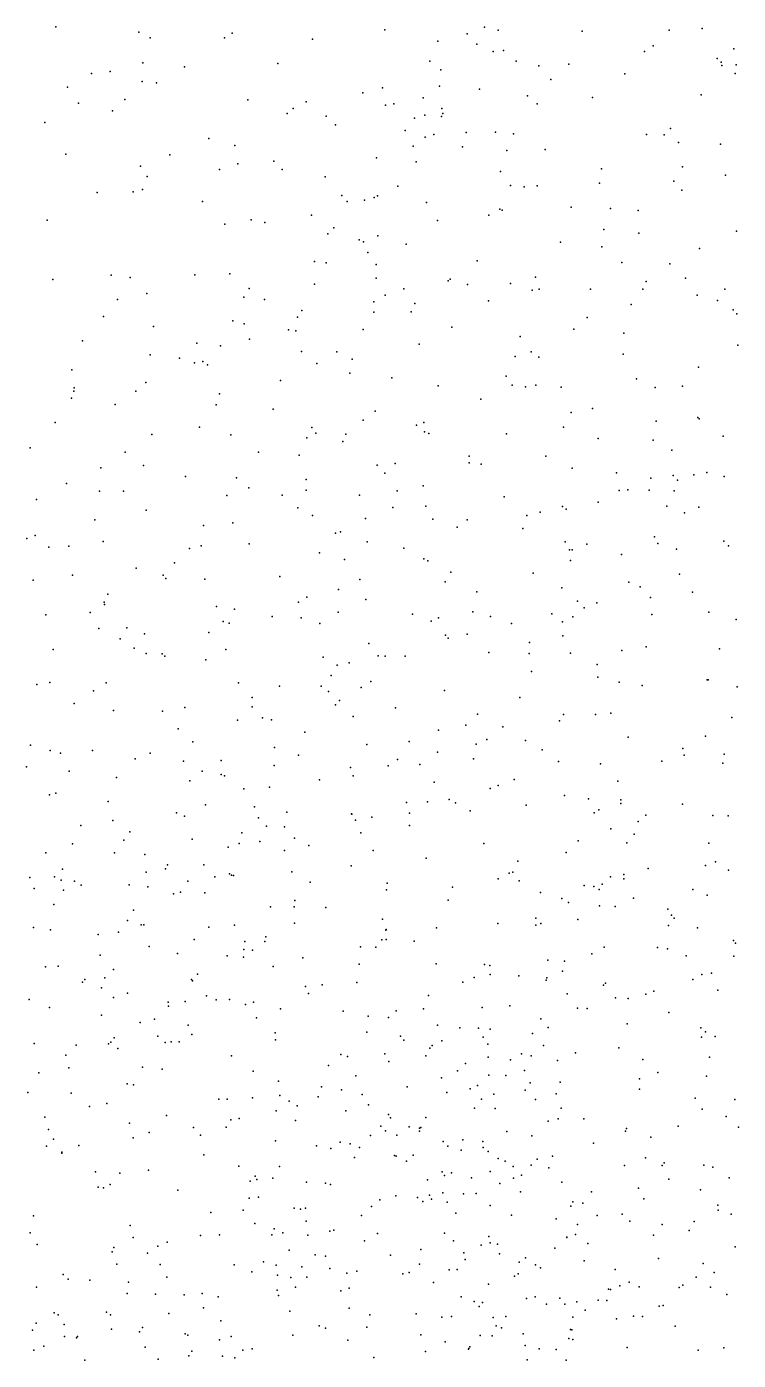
# Model space of a CAD drawing. Header units: metres. Extents: x -25 to 25, y -27.7 to 27.8.
# Drawn here: x -10.398 to -8.986, y -7.934 to -5.29 of the extents above; entities that cross this region are included whole.
import ezdxf

# ---------------------------------------------------------------- set-up
doc = ezdxf.new("R2010")
doc.units = ezdxf.units.M

msp = doc.modelspace()

# ---------------------------------------------------------------- linework, layer by layer
for p in [(-10.3399, -5.29, 5.8084), (-10.1755, -5.301, 0.5854), (-10.1528, -5.312, 5.8363), (-10.0057, -5.3118, 1.7819), (-9.9899, -5.3026, 15.658), (-9.6872, -5.2961, 0.4525), (-9.5243, -5.3045, 14.6246), (-9.4894, -5.2911, 14.4729), (-9.4629, -5.2967, 14.3201), (-9.2957, -5.2987, 0.2235), (-9.1235, -5.2967, -7.4113), (-9.0578, -5.2934, 19.7171), (-9.8308, -5.315, 15.5029), (-9.5823, -5.3187, 3.6972), (-9.505, -5.3249, -7.1543), (-9.4725, -5.3393, 8.4898), (-9.4522, -5.3369, 0.2767), (-9.1725, -5.3391, 2.02), (-9.1549, -5.3281, 9.1008), (-8.9952, -5.3336, 10.3886), (-10.1673, -5.3619, 1.7776), (-9.8996, -5.3628, 5.943), (-9.5981, -5.3587, 14.9927), (-9.4267, -5.3581, 6.1045), (-9.3227, -5.3643, -7.3865), (-9.0284, -5.3529, 8.5001), (-9.0203, -5.3602, 19.3829), (-8.9904, -5.3656, 16.5357), (-10.2693, -5.3829, 5.9113), (-10.2322, -5.3791, 4.5692), (-10.0847, -5.3699, 4.4442), (-9.5766, -5.3758, 16.3888), (-9.3816, -5.3677, 13.6702), (-9.2111, -5.3835, 13.516), (-9.0191, -5.3667, 9.2604), (-8.9928, -5.3826, 18.6551), (-10.3167, -5.4098, 15.9837), (-10.1684, -5.3984, 15.8602), (-10.1405, -5.401, 18.3522), (-9.6917, -5.4112, -6.981), (-9.5789, -5.4077, 8.6243), (-9.4997, -5.4141, 18.5754), (-9.3582, -5.395, 16.439), (-10.2951, -5.4418, -6.7348), (-10.203, -5.4344, 0.4951), (-9.9593, -5.4349, 16.349), (-9.8432, -5.439, 4.1515), (-9.7312, -5.4209, 6.0473), (-9.6694, -5.4428, 3.8142), (-9.6114, -5.4312, 0.2778), (-9.4041, -5.4271, 3.4414), (-9.385, -5.4427, 0.1801), (-9.2758, -5.4303, 9.0735), (-9.0597, -5.4254, 13.5111), (-10.2275, -5.4566, 16.2872), (-9.881, -5.4623, 15.613), (-9.8693, -5.4521, -6.842), (-9.8038, -5.4676, 18.4836), (-9.6858, -5.4457, 15.1862), (-9.6284, -5.4711, -7.1335), (-9.608, -5.4651, 14.8761), (-9.5749, -5.4681, 14.1936), (-9.5745, -5.452, 14.5919), (-9.5721, -5.4618, 6.0991), (-10.3618, -5.48, 0.4727), (-9.785, -5.4847, 15.4086), (-9.6472, -5.4961, 1.7863), (-9.1206, -5.4918, 2.0327), (-10.0363, -5.5118, 1.791), (-9.6075, -5.509, 13.78), (-9.5904, -5.504, 14.364), (-9.5259, -5.5, 8.9019), (-9.4681, -5.4994, 16.4031), (-9.432, -5.5025, 1.8301), (-9.1681, -5.504, 16.4694), (-9.1333, -5.5043, 18.5968), (-9.1046, -5.5197, 6.2033), (-9.0219, -5.5229, 2.1487), (-10.32, -5.543, 16.1478), (-10.1141, -5.544, -6.7651), (-9.9847, -5.5255, 18.4263), (-9.7037, -5.5499, 16.3661), (-9.6315, -5.527, 14.0071), (-9.5336, -5.5282, -7.3372), (-9.4454, -5.5354, 13.6067), (-9.3695, -5.5332, 8.4572), (-10.1717, -5.5662, 4.5025), (-10.0151, -5.5734, 15.8811), (-9.979, -5.5618, 6.0922), (-9.9077, -5.5567, 0.3365), (-9.8911, -5.5733, 15.7219), (-9.6249, -5.5579, 18.5234), (-9.4581, -5.5768, 18.5496), (-9.2578, -5.5716, 1.9061), (-9.0971, -5.5677, 3.1388), (-10.1589, -5.5867, 18.3046), (-9.8059, -5.5879, 4.0188), (-9.2618, -5.5999, -7.5615), (-9.1144, -5.5962, 9.3331), (-9.012, -5.5842, 8.6212), (-10.2578, -5.619, 6.1366), (-10.1867, -5.6174, 1.7931), (-10.1682, -5.6129, 0.3784), (-9.7729, -5.6247, -6.9516), (-9.7087, -5.6287, 14.2262), (-9.7016, -5.6253, 3.764), (-9.6618, -5.6061, 14.6444), (-9.4379, -5.605, 6.1227), (-9.4107, -5.6072, 0.1287), (-9.3851, -5.6052, 3.418), (-9.098, -5.614, 13.5529), (-10.0489, -5.6363, 16.3318), (-9.7622, -5.6366, 15.5238), (-9.7279, -5.6337, 14.0707), (-9.6046, -5.6383, 13.6486), (-9.4594, -5.6518, 8.5325), (-9.4546, -5.6536, -7.4599), (-9.3181, -5.6478, 13.5929), (-9.2399, -5.6503, 6.1504), (-9.1848, -5.6546, 3.2516), (-10.3568, -5.6734, 1.8055), (-10.0048, -5.6817, -6.7822), (-9.9527, -5.6731, 4.2241), (-9.9252, -5.678, 18.4141), (-9.8331, -5.6633, 0.2261), (-9.5828, -5.6739, 8.7911), (-9.4808, -5.6638, 9.0005), (-9.8002, -5.7005, 6.1287), (-9.7884, -5.6887, 13.8781), (-9.7012, -5.7049, 15.3331), (-9.2528, -5.6923, 18.5344), (-9.1833, -5.6991, 8.52), (-8.9899, -5.6953, 3.0196), (-9.7386, -5.7127, 14.5528), (-9.7295, -5.7164, 14.7679), (-9.645, -5.7213, 1.7658), (-9.3388, -5.7172, 8.4605), (-9.2569, -5.7263, 0.069), (-9.063, -5.7294, 6.1792), (-9.8271, -5.7553, 14.2393), (-9.8035, -5.758, 14.4133), (-9.7212, -5.7377, 15.0257), (-9.7043, -5.7614, 3.678), (-9.5042, -5.7539, 6.1113), (-9.2171, -5.7573, 16.4077), (-9.1223, -5.7602, 9.4653), (-10.2301, -5.7825, 4.4845), (-10.1925, -5.7875, 6.2284), (-10.0645, -5.7816, 4.3252), (-9.995, -5.7798, 6.1659), (-9.7045, -5.7888, 15.5912), (-9.3887, -5.7862, 16.3956), (-9.0907, -5.7882, 8.6504), (-10.3461, -5.7911, 6.2521), (-9.9566, -5.8089, 4.1507), (-9.8267, -5.8004, 15.9096), (-9.6494, -5.8095, -7.2293), (-9.5618, -5.7936, 3.5173), (-9.5581, -5.7905, -7.3788), (-9.5235, -5.8012, 8.6406), (-9.4379, -5.7988, 18.4668), (-9.3951, -5.8123, 1.8282), (-9.3814, -5.81, 9.174), (-9.2794, -5.8106, 6.1146), (-9.1759, -5.8103, 3.2343), (-9.1691, -5.7951, 1.9666), (-9.0131, -5.8106, 0.0451), (-10.2173, -5.8308, 18.1408), (-10.1595, -5.8187, 0.2481), (-9.9668, -5.8259, 16.1029), (-9.9263, -5.8311, 14.1284), (-9.7094, -5.8354, 13.6676), (-9.6865, -5.8221, 6.1024), (-9.6278, -5.8387, 0.1575), (-9.4817, -5.8334, 9.0149), (-9.1985, -5.8407, -7.6126), (-9.0679, -5.8223, 3.1023), (-9.0276, -5.833, 16.3959), (-10.2453, -5.8648, 1.7654), (-9.8605, -5.8661, 14.6025), (-9.852, -5.8527, 18.3674), (-9.7091, -5.8558, 15.7413), (-9.6349, -5.8555, 16.3726), (-9.2863, -5.8666, 18.4558), (-8.9967, -5.8513, 13.6779), (-8.9893, -5.8592, 2.2346), (-10.1464, -5.8842, -6.7904), (-9.989, -5.8729, 13.8152), (-9.9662, -5.8793, 0.1992), (-9.8786, -5.8907, 3.9678), (-9.8637, -5.8928, 6.1152), (-9.7304, -5.8903, -7.0074), (-9.5545, -5.8858, 8.8222), (-9.3123, -5.8895, 3.3357), (-10.2871, -5.9127, 18.0162), (-10.0601, -5.9172, 14.037), (-9.9555, -5.9097, 14.4516), (-9.6195, -5.9192, 15.4953), (-9.419, -5.904, -7.4894), (-9.2132, -5.8975, 9.4526), (-10.1531, -5.9407, 4.3464), (-10.0948, -5.9473, 1.7529), (-10.0131, -5.9229, 18.2336), (-9.8527, -5.934, 13.6286), (-9.7826, -5.9342, -6.864), (-9.4286, -5.9438, 18.4126), (-9.3973, -5.9342, 8.6186), (-9.3821, -5.9449, 6.0674), (-9.2144, -5.9393, 13.7406), (-8.9875, -5.9216, -7.6303), (-10.3082, -5.97, 4.4741), (-10.0649, -5.9565, 14.3114), (-10.0483, -5.9539, 4.2019), (-10.0394, -5.96, 6.1703), (-9.8222, -5.9575, 14.8179), (-9.7524, -5.949, 15.9241), (-9.0653, -5.9649, 0.0631), (-10.1614, -5.9954, 13.7968), (-9.8945, -5.9912, 16.2428), (-9.7571, -5.9771, 16.3717), (-9.6738, -5.9859, 15.1496), (-9.4465, -5.9827, 16.4112), (-9.3876, -6.0005, 9.1332), (-9.1879, -5.988, 8.7899), (-10.3089, -6.0266, 0.1964), (-10.3044, -6.0127, -6.8005), (-10.3038, -6.0061, 6.2932), (-10.1815, -6.0125, 14.1477), (-10.0155, -6.0175, 14.5509), (-9.5818, -6.0018, -7.2707), (-9.4347, -6.0008, 1.8604), (-9.4083, -6.0037, 13.763), (-9.3379, -6.0044, 8.7441), (-9.1509, -6.0055, 18.4042), (-9.0972, -6.0024, 2.1185), (-10.2225, -6.039, 1.732), (-10.0217, -6.0399, 13.6079), (-9.909, -6.0479, 14.7031), (-9.7066, -6.0523, -6.9468), (-9.4968, -6.0285, 0.1809), (-9.2753, -6.0466, -7.5139), (-10.3415, -6.0749, 13.9884), (-9.7306, -6.07, 15.0171), (-9.6101, -6.0747, 13.7362), (-9.3178, -6.0547, 18.3343), (-9.1494, -6.0722, 16.4057), (-9.0664, -6.0648, 13.8164), (-9.064, -6.0673, -7.5678), (-10.1495, -6.0986, 17.9507), (-10.0547, -6.084, -6.7271), (-9.9926, -6.0988, 0.2178), (-9.8418, -6.1049, 16.388), (-9.8321, -6.0847, 3.8433), (-9.824, -6.0955, 18.1797), (-9.7644, -6.0977, 3.6954), (-9.6247, -6.0802, -7.1155), (-9.6087, -6.0929, 16.4438), (-9.5998, -6.0965, 15.368), (-9.4458, -6.097, -7.3611), (-9.3329, -6.0841, 16.4485), (-9.2644, -6.1062, 2.0248), (-9.0164, -6.102, 2.4521), (-10.3907, -6.1247, 14.2628), (-9.7706, -6.1122, 0.257), (-9.155, -6.1095, 8.9513), (-9.118, -6.1294, 0.2849), (-10.2025, -6.1334, 13.6299), (-9.938, -6.1336, 4.015), (-9.8575, -6.1392, -6.7136), (-9.6669, -6.1558, 15.1405), (-9.5204, -6.1414, 18.2336), (-9.5204, -6.1546, -7.2267), (-9.4965, -6.157, 5.9503), (-9.3683, -6.1416, 0.2489), (-10.2507, -6.1645, 17.7786), (-10.1658, -6.1596, 14.5291), (-10.083, -6.1819, 16.331), (-9.9819, -6.1841, 13.5672), (-9.7024, -6.1594, 15.9252), (-9.6873, -6.1749, 5.9624), (-9.3159, -6.1652, 3.1957), (-9.2278, -6.1742, 9.4156), (-9.1595, -6.1848, 13.8917), (-9.1158, -6.1794, 6.015), (-9.0745, -6.1782, 2.8141), (-9.0487, -6.1739, 0.7886), (-9.0144, -6.1816, 1.0477), (-10.3188, -6.1952, 6.2707), (-10.253, -6.2109, 1.6753), (-10.2054, -6.2104, 0.194), (-9.9573, -6.2039, 17.976), (-9.8437, -6.1879, 1.8156), (-9.8431, -6.2084, 13.6538), (-9.6627, -6.2099, 0.3161), (-9.6115, -6.1999, 15.7156), (-9.2227, -6.2092, 2.1542), (-9.2056, -6.2081, 0.4772), (-9.1629, -6.2089, 2.9478), (-9.1134, -6.2103, 2.3408), (-9.1067, -6.1886, 0.6292), (-10.3783, -6.2274, 4.4994), (-10.001, -6.2195, 1.7582), (-9.8911, -6.2185, 6.0216), (-9.7378, -6.2186, 18.0896), (-9.4505, -6.222, 1.9875), (-9.2643, -6.2327, 9.133), (-10.1609, -6.2485, -6.7056), (-9.86, -6.2435, 16.4924), (-9.8311, -6.2591, 3.8701), (-9.7258, -6.2648, -6.6443), (-9.6712, -6.2428, 16.5216), (-9.6063, -6.2401, -6.9089), (-9.4056, -6.2592, -7.2409), (-9.3796, -6.2523, 16.4571), (-9.3351, -6.2412, 5.9326), (-9.3275, -6.2464, 13.9067), (-9.1282, -6.2403, 0.9134), (-9.0931, -6.2534, 1.1633), (-9.0644, -6.2422, 9.2555), (-10.2624, -6.2673, 16.3474), (-10.0471, -6.2788, 0.2678), (-9.9889, -6.2735, -6.6308), (-9.7752, -6.2914, 15.0257), (-9.5921, -6.2664, 15.4841), (-9.5442, -6.2819, 3.3918), (-9.524, -6.2678, -7.0479), (-9.4134, -6.2848, 0.4387), (-10.3974, -6.3047, 14.501), (-10.3812, -6.2987, 13.6717), (-10.2459, -6.3104, 6.1858), (-9.9566, -6.315, 14.8215), (-9.7853, -6.2942, 0.3601), (-9.7221, -6.3112, 3.6614), (-9.3294, -6.3111, 9.2875), (-9.2868, -6.3158, 3.0141), (-9.1526, -6.301, 2.7006), (-9.1458, -6.3142, 16.3529), (-9.0151, -6.3097, 1.6684), (-10.3539, -6.3218, -6.7096), (-10.3143, -6.3196, 17.5105), (-10.0751, -6.3241, 4.2494), (-10.0518, -6.3189, 17.736), (-9.8168, -6.3326, 17.8565), (-9.6499, -6.3235, 15.2338), (-9.3213, -6.3272, 0.6388), (-9.316, -6.3272, 18.0668), (-9.218, -6.3361, 0.9945), (-9.1086, -6.3258, 1.4642), (-9.0057, -6.3189, 13.924), (-10.1805, -6.3635, 1.6717), (-10.1047, -6.3528, 16.2594), (-9.7675, -6.3464, 5.9077), (-9.6101, -6.3445, 1.9978), (-9.6019, -6.3487, 13.8471), (-9.3188, -6.3478, 2.2539), (-10.3848, -6.3871, 17.304), (-10.307, -6.377, 0.1802), (-10.127, -6.3774, 13.6201), (-10.1219, -6.3841, 6.0854), (-10.0447, -6.3852, 17.5954), (-9.8957, -6.3799, 16.1005), (-9.7372, -6.3861, 15.9325), (-9.5679, -6.3903, -6.677), (-9.5562, -6.3712, 0.466), (-9.3934, -6.373, -7.0933), (-9.2034, -6.3914, 5.8886), (-9.1032, -6.3751, -7.3256), (-10.237, -6.4149, 17.4132), (-9.8423, -6.4205, 16.6682), (-9.7794, -6.4058, 17.7223), (-9.5046, -6.4105, 16.5248), (-9.336, -6.4024, 16.284), (-9.1811, -6.4003, 13.946), (-9.1602, -6.4212, 1.5873), (-9.077, -6.4106, 18.0435), (-10.2438, -6.4307, 16.7042), (-10.2434, -6.4355, 4.4177), (-10.0213, -6.4392, 0.3474), (-9.9854, -6.4445, 5.9986), (-9.8587, -6.4308, 3.9476), (-9.725, -6.4255, -6.5129), (-9.5128, -6.4496, 16.3668), (-9.3055, -6.429, 17.9246), (-9.2919, -6.4418, 2.8032), (-9.2669, -6.432, 2.5983), (-10.3599, -6.4561, 16.9011), (-10.2715, -6.4514, 16.2562), (-10.0078, -6.4693, 1.7759), (-9.9963, -6.4721, 17.4487), (-9.911, -6.4593, 14.9658), (-9.8532, -6.4619, 17.5666), (-9.8165, -6.4728, 15.0915), (-9.7797, -6.4503, 13.7594), (-9.6323, -6.4542, 3.5007), (-9.5957, -6.4681, 2.0944), (-9.5809, -6.4617, 17.7355), (-9.4779, -6.4588, 3.2263), (-9.4359, -6.473, 17.8014), (-9.3559, -6.4537, 16.047), (-9.3347, -6.4699, -6.9797), (-9.3142, -6.4601, 1.0333), (-9.1581, -6.4553, 15.9451), (-9.045, -6.4505, 1.8903), (-8.9902, -6.4652, 15.9423), (-10.2548, -6.483, 6.1665), (-10.1994, -6.4813, 0.2617), (-10.1642, -6.4936, 17.2847), (-10.0367, -6.4909, 4.2242), (-9.5671, -6.4964, 0.5939), (-9.5616, -6.5023, 16.1716), (-9.5239, -6.4939, -6.51), (-9.334, -6.4972, 13.946), (-10.3455, -6.5246, 14.7096), (-10.2123, -6.5031, 16.8429), (-10.1848, -6.5218, 14.7885), (-10.0025, -6.5243, 13.6868), (-9.7194, -6.5127, 3.6488), (-9.4004, -6.5106, 5.8525), (-9.2172, -6.5267, 17.8063), (-9.1693, -6.5194, -7.0527), (-9.0234, -6.523, -7.119), (-10.1609, -6.5324, 17.087), (-10.129, -6.5333, 16.1797), (-10.1239, -6.5376, -6.5763), (-10.0425, -6.5448, 16.9359), (-9.8096, -6.5396, 0.456), (-9.7822, -6.5555, 17.1199), (-9.7582, -6.5508, 15.2779), (-9.7004, -6.537, 17.3812), (-9.687, -6.538, 15.6927), (-9.647, -6.5377, 5.8615), (-9.4814, -6.5304, 0.7601), (-9.4014, -6.5324, 2.4559), (-9.3194, -6.5321, 1.181), (-9.2659, -6.554, 1.551), (-9.7938, -6.5761, -6.4031), (-9.3967, -6.5683, 17.5521), (-9.2649, -6.5791, -6.679), (-10.3777, -6.594, 0.1442), (-10.3515, -6.5898, -6.6058), (-10.265, -6.6066, 1.6337), (-10.2398, -6.5909, 13.7096), (-9.9775, -6.5907, -6.4883), (-9.8965, -6.5973, 4.0309), (-9.8137, -6.5972, 3.8739), (-9.7991, -6.6077, 16.5), (-9.7341, -6.6001, 16.1972), (-9.7152, -6.5879, 16.8613), (-9.569, -6.6057, 3.2816), (-9.2225, -6.5892, 17.6548), (-9.1768, -6.5957, 1.9177), (-9.0483, -6.5846, 2.1496), (-9.0461, -6.5848, -6.9342), (-8.9883, -6.5988, 15.7469), (-10.3035, -6.6319, 4.4514), (-9.9504, -6.6195, 1.8547), (-9.7849, -6.6339, 15.4195), (-9.7773, -6.6259, 15.9526), (-9.4198, -6.6199, 2.7672), (-10.2254, -6.6457, 0.262), (-10.1281, -6.6467, 14.9563), (-10.0842, -6.6392, 4.2801), (-9.9505, -6.6385, 16.0875), (-9.9301, -6.6602, 13.7632), (-9.7502, -6.6576, 5.8805), (-9.6662, -6.6402, 3.4912), (-9.5039, -6.6524, 0.8965), (-9.3329, -6.6531, 1.3798), (-9.2694, -6.6533, 13.9513), (-9.2393, -6.6507, -6.4306), (-8.9989, -6.6596, 5.8614), (-10.0975, -6.6819, 13.7475), (-9.9799, -6.6645, 16.2566), (-9.9124, -6.664, 5.9561), (-9.5811, -6.6846, -6.3009), (-9.5265, -6.6746, 17.2347), (-9.4533, -6.6781, 15.748), (-9.3408, -6.666, 17.4358), (-10.3905, -6.7141, 6.2475), (-10.0679, -6.7073, 16.6946), (-9.8463, -6.6883, 1.9955), (-9.7234, -6.713, 2.1563), (-9.6388, -6.7068, 13.8594), (-9.5059, -6.7119, 2.9359), (-9.4849, -6.7032, 13.9141), (-9.4083, -6.7047, 1.1948), (-9.2046, -6.6981, 17.5097), (-9.0516, -6.6965, 2.5823), (-10.3512, -6.725, 16.2111), (-10.3306, -6.7302, 14.9502), (-10.2673, -6.7248, -6.5797), (-10.1529, -6.7297, 6.1058), (-9.9062, -6.7191, 15.3439), (-9.8585, -6.734, -2.2986), (-9.5826, -6.7278, 2.3922), (-9.3751, -6.7235, -6.2901), (-9.0966, -6.7207, 15.6171), (-9.0934, -6.7337, 13.9554), (-9.0146, -6.7321, -11.0752), (-10.3978, -6.757, 0.0826), (-10.3132, -6.7654, 1.6368), (-10.1823, -6.7412, 16.4254), (-10.0869, -6.7458, 1.7847), (-10.0496, -6.7659, 15.2092), (-10.0121, -6.7448, -2.367), (-9.9069, -6.7546, -2.0453), (-9.7554, -6.7583, 17.0687), (-9.6806, -6.7548, -1.6211), (-9.6624, -6.7428, -1.9868), (-9.6177, -6.7522, 0.774), (-9.5112, -6.7415, -1.5746), (-9.343, -6.7467, 1.6186), (-9.2598, -6.7513, 1.9775), (-9.1379, -6.7456, -6.344), (-9.0167, -6.75, 2.9865), (-10.2196, -6.7784, 15.0863), (-10.0739, -6.7846, 4.2268), (-10.0121, -6.7725, -2.1717), (-10.0056, -6.7748, 16.8883), (-9.817, -6.7828, -1.7504), (-9.7505, -6.7749, -6.3294), (-9.5898, -6.7877, 9.4578), (-9.4309, -6.7819, -1.815), (-9.2255, -6.7855, 2.1455), (-10.3527, -6.8126, 16.4065), (-10.3397, -6.8092, 4.4426), (-9.9673, -6.8006, 4.0774), (-9.916, -6.7976, -1.8924), (-9.4785, -6.8, -1.4259), (-9.4629, -6.7942, 15.6471), (-9.3311, -6.8142, 1.8368), (-10.2359, -6.8261, 16.7297), (-10.0429, -6.8325, -2.0287), (-9.9458, -6.8366, 17.0306), (-9.6447, -6.828, 17.1827), (-9.6027, -6.8264, 3.0958), (-9.5597, -6.8219, 2.7937), (-9.5474, -6.8284, -6.2298), (-9.5181, -6.8441, 5.8672), (-9.4073, -6.8332, 9.3014), (-9.2836, -6.8206, 13.9363), (-9.2626, -6.8421, -1.5742), (-9.2192, -6.83, 17.3969), (-9.2191, -6.8225, 15.5572), (-9.0968, -6.8312, -10.916), (-10.227, -6.8636, 13.8362), (-10.1009, -6.8482, -2.5111), (-10.0845, -6.855, 15.4496), (-9.9379, -6.8581, -6.4155), (-9.882, -6.8467, -2.4798), (-9.7535, -6.8503, 2.2502), (-9.7527, -6.8508, -2.3697), (-9.7454, -6.8631, 9.6362), (-9.7129, -6.8569, 3.3475), (-9.6382, -6.8489, 15.7032), (-9.2725, -6.8482, -1.7555), (-9.1849, -6.8654, 2.4703), (-9.17, -6.8532, -11.285), (-9.0369, -6.8537, -11.6767), (-9.0064, -6.8543, -6.2937), (-10.2904, -6.8736, 6.1758), (-10.1934, -6.8857, -2.2231), (-9.9708, -6.8881, -1.6386), (-9.9219, -6.8744, 13.857), (-9.8863, -6.876, 15.7367), (-9.8667, -6.8988, 17.1577), (-9.7351, -6.8877, 0.628), (-9.6387, -6.8735, 2.4957), (-9.2391, -6.8797, -6.1727), (-9.1929, -6.8907, -11.0523), (-10.307, -6.9099, 0.1019), (-10.2048, -6.9023, 0.2184), (-10.0694, -6.9005, -1.8623), (-9.998, -6.9166, 0.3702), (-9.9764, -6.9088, 1.9779), (-9.935, -6.9049, -1.4139), (-9.8867, -6.9228, 3.7845), (-9.8384, -6.9129, 3.6339), (-9.7105, -6.9231, 5.9359), (-9.4909, -6.9091, 1.1192), (-9.304, -6.9035, 2.085), (-9.2077, -6.9075, 2.6623), (-9.0448, -6.9081, 17.4593), (-10.3595, -6.9277, 15.3855), (-10.2235, -6.9277, 15.4601), (-10.1635, -6.9311, -2.6262), (-10.1186, -6.9511, -1.7195), (-10.0461, -6.9511, 9.8286), (-9.6052, -6.9384, -1.2765), (-9.4239, -6.9438, 1.6734), (-9.3276, -6.9271, 9.1795), (-9.0512, -6.9524, 5.8842), (-9.0316, -6.9457, -10.6248), (-10.3914, -6.9767, 1.6505), (-10.3428, -6.9753, -2.2467), (-10.327, -6.9599, 16.9077), (-10.1609, -6.9659, -1.2634), (-10.1222, -6.9593, -1.5272), (-10.0246, -6.975, 9.651), (-9.9957, -6.9694, 6.0836), (-9.9916, -6.9719, -2.6146), (-9.9876, -6.9724, -1.1572), (-9.8717, -6.9652, 9.8729), (-9.754, -6.9533, -1.2013), (-9.4405, -6.9681, 1.4865), (-9.4334, -6.9656, -2.1144), (-9.2399, -6.9753, 15.5064), (-9.2135, -6.9704, 13.9125), (-9.1653, -6.9586, -1.8725), (-9.0056, -6.9622, -1.6819), (-10.383, -6.9981, -2.4281), (-10.3295, -6.9816, -1.2129), (-10.3245, -7.0017, -1.9761), (-10.3031, -6.9838, 4.3412), (-10.2894, -6.9917, -0.9139), (-10.1942, -6.9912, 9.8945), (-10.1577, -6.9947, 1.8292), (-10.0781, -6.9838, 17.1274), (-9.8352, -6.9858, 3.4581), (-9.6841, -7.001, 2.9047), (-9.6828, -6.9874, 17.3177), (-9.5531, -6.9957, 5.9122), (-9.4625, -6.9792, 1.2562), (-9.4208, -6.9832, -6.1843), (-9.2919, -6.9922, -2.0121), (-9.2728, -6.9945, -10.9421), (-9.2623, -7.0003, 17.4617), (-9.2565, -6.9899, -11.5755), (-9.2131, -6.9791, 3.0471), (-9.0764, -7.0002, 15.4854), (-10.3437, -7.0303, -1.675), (-10.1065, -7.0088, -1.0177), (-10.0924, -7.0057, 15.6903), (-10.0444, -7.007, -6.4845), (-9.8661, -7.0218, 9.4918), (-9.5619, -7.0214, 9.595), (-9.3789, -7.0063, -1.374), (-9.3365, -7.0179, -11.1266), (-9.3231, -7.0261, 2.2059), (-9.1941, -7.0177, 5.8917), (-9.0481, -7.0115, 13.9045), (-10.1856, -7.0415, 10.0452), (-9.9139, -7.0343, 13.935), (-9.867, -7.0343, 17.2846), (-9.8042, -7.0359, -2.4476), (-9.3878, -7.0571, 9.4117), (-9.2618, -7.0328, -6.1389), (-9.2303, -7.0338, -10.798), (-9.1258, -7.039, -11.8661), (-9.1189, -7.0512, 3.4117), (-9.1135, -7.0573, 9.0247), (-10.3839, -7.0759, 9.9069), (-10.3507, -7.0804, 9.7246), (-10.1975, -7.0616, 9.6316), (-10.1708, -7.07, 4.1664), (-10.1654, -7.07, 6.2156), (-10.0362, -7.0748, 2.0462), (-9.9853, -7.0708, 3.7778), (-9.8667, -7.0668, 3.2833), (-9.6921, -7.059, 9.3343), (-9.6853, -7.0809, -1.1309), (-9.6846, -7.0795, -6.2388), (-9.5851, -7.0763, 0.9474), (-9.463, -7.0679, 17.4521), (-9.3878, -7.0707, 5.916), (-9.3781, -7.0675, 13.8965), (-9.3045, -7.0597, 9.0621), (-9.1247, -7.0713, 17.5181), (-9.0672, -7.0762, -1.978), (-10.2561, -7.0896, -2.6968), (-10.2157, -7.0849, -6.5817), (-10.0656, -7.0993, 0.2149), (-9.9648, -7.103, 10.1177), (-9.9252, -7.1032, -2.5635), (-9.9233, -7.0938, 0.3511), (-9.693, -7.1, 13.9317), (-9.6848, -7.0994, 0.7368), (-9.6295, -7.1025, 17.4237), (-8.996, -7.1013, -6.1229), (-8.9921, -7.1064, -12.2305), (-10.2522, -7.1307, -0.0343), (-10.1547, -7.1131, 1.9296), (-10.0987, -7.1273, 3.9513), (-10.0002, -7.1319, 3.632), (-9.9679, -7.1345, 2.2382), (-9.9673, -7.119, -0.9218), (-9.9498, -7.1203, 15.6488), (-9.8501, -7.1357, 2.9297), (-9.7357, -7.1142, 15.6277), (-9.7051, -7.1143, 9.7845), (-9.2767, -7.1277, -11.7395), (-9.2522, -7.1143, 3.21), (-9.1463, -7.1152, -6.0734), (-9.1269, -7.1176, -12.0029), (-9.0899, -7.1318, -1.4791), (-8.9951, -7.1326, 9.126), (-10.3605, -7.1536, 13.914), (-10.3356, -7.1524, 4.2228), (-10.2258, -7.1588, -0.6543), (-9.9089, -7.1526, 2.446), (-9.7385, -7.1485, 0.5448), (-9.5857, -7.1473, 6), (-9.4896, -7.1492, 1.7239), (-9.4788, -7.1506, 1.5349), (-9.364, -7.1404, -10.8568), (-9.3351, -7.162, 2.612), (-9.3308, -7.1425, 15.4848), (-10.287, -7.1836, 17.223), (-10.2825, -7.1784, 10.1857), (-10.2425, -7.1756, 9.533), (-10.0708, -7.1789, 17.3147), (-10.0686, -7.1814, -0.7607), (-10.0587, -7.1683, -2.6739), (-9.8118, -7.1891, 9.3329), (-9.7432, -7.1849, 6.0721), (-9.5324, -7.1838, 9.5461), (-9.5101, -7.1744, 13.9164), (-9.4785, -7.1685, -11.0909), (-9.4215, -7.1717, -11.5536), (-9.3671, -7.1802, 2.262), (-9.3661, -7.1755, 2.911), (-9.2538, -7.1897, -11.8861), (-9.2495, -7.1861, -1.3903), (-9.0766, -7.1788, -12.7792), (-9.0587, -7.169, 8.8887), (-9.0394, -7.1662, 5.925), (-10.2492, -7.1954, -0.4554), (-10.2258, -7.2144, 6.2452), (-10.1981, -7.2058, -2.808), (-10.0408, -7.2107, 3.2011), (-9.8448, -7.1926, 13.9774), (-9.8389, -7.2064, -2.4665), (-9.6007, -7.2102, -2.2461), (-9.3259, -7.2072, 5.9529), (-9.2298, -7.2152, -10.6065), (-9.2048, -7.2161, -2.0848), (-9.1694, -7.2079, -12.1591), (-9.1541, -7.2019, -12.5678), (-9.0272, -7.2001, -10.4336), (-10.3931, -7.2184, 1.7981), (-10.3528, -7.2342, -2.7797), (-10.1168, -7.2233, 9.4419), (-10.1166, -7.2313, 3.587), (-10.0834, -7.2225, 10.2525), (-10.0222, -7.219, 0.127), (-9.9956, -7.2186, 3.0254), (-9.9635, -7.228, 9.4001), (-9.9481, -7.2234, 2.7254), (-9.8943, -7.2368, -0.7933), (-9.7698, -7.2413, 9.893), (-9.6648, -7.2408, 9.7012), (-9.6109, -7.2367, -6.1722), (-9.494, -7.2342, 1.1657), (-9.4393, -7.2306, 2.1073), (-9.3055, -7.2357, -6.0879), (-9.2859, -7.2362, 3.3499), (-10.2494, -7.2494, 3.9894), (-10.1726, -7.2641, -0.1913), (-10.1443, -7.2573, 3.3402), (-10.0776, -7.269, 15.5612), (-9.942, -7.2546, -6.3902), (-9.7202, -7.2513, -0.922), (-9.6799, -7.2541, 9.1418), (-9.5832, -7.2693, 0.9123), (-9.3779, -7.2563, -12.7651), (-9.2067, -7.2667, 13.824), (-9.1244, -7.2442, -13.0174), (-10.2243, -7.294, 3.7472), (-10.1377, -7.2907, 3.0885), (-10.0699, -7.2879, 6.2874), (-9.9052, -7.2843, 10.0985), (-9.723, -7.2832, 15.5617), (-9.6562, -7.2909, 13.9592), (-9.5389, -7.2742, -1.1049), (-9.5014, -7.2754, -10.8606), (-9.4922, -7.2929, 1.9402), (-9.4786, -7.2771, 8.8168), (-9.3942, -7.2856, 9.4274), (-9.3632, -7.2739, 17.606), (-9.0607, -7.2747, 3.8421), (-9.0591, -7.2928, -5.9613), (-9.0511, -7.2824, 17.6127), (-9.0321, -7.2916, 8.7532), (-10.3828, -7.3053, -6.5948), (-10.2995, -7.3086, 10.3098), (-10.2352, -7.3061, 3.4574), (-10.2308, -7.3029, 2.0842), (-10.2168, -7.3157, -6.5552), (-10.123, -7.3035, 17.389), (-10.1112, -7.3021, -0.3857), (-10.0954, -7.3025, 2.3546), (-9.904, -7.2981, 15.5705), (-9.6496, -7.2991, 17.5547), (-9.5979, -7.3146, -11.3941), (-9.5937, -7.3092, -12.6234), (-9.5744, -7.3004, -12.9042), (-9.4829, -7.307, -2.1684), (-9.3727, -7.3095, -10.6634), (-9.2234, -7.314, 15.47), (-10.3202, -7.3287, 9.3699), (-9.9917, -7.3302, -0.0263), (-9.7747, -7.3272, 6.1801), (-9.7612, -7.3316, -12.6961), (-9.6874, -7.3259, 0.5557), (-9.6793, -7.3412, 9.0146), (-9.6059, -7.3299, 6.0875), (-9.5272, -7.3454, -11.6054), (-9.4822, -7.3325, 15.5034), (-9.4378, -7.3382, 2.7293), (-9.4166, -7.3261, 3.1019), (-9.3971, -7.3299, -11.8081), (-9.3449, -7.3391, -13.1567), (-9.3089, -7.3243, 8.6577), (-9.1754, -7.3369, -10.4753), (-9.0437, -7.3326, 5.9338), (-10.3737, -7.3638, 13.9456), (-10.3142, -7.3537, 3.1943), (-10.1683, -7.3525, 2.8832), (-10.129, -7.3566, 2.635), (-9.9482, -7.3601, -0.4952), (-9.7991, -7.3493, 14.0127), (-9.7447, -7.3694, 0.2131), (-9.5751, -7.3733, -0.9715), (-9.5432, -7.3598, -6.0726), (-9.4814, -7.3684, 8.6355), (-9.4474, -7.3691, 6.0499), (-9.4101, -7.3589, 2.2299), (-9.1456, -7.3629, 8.6447), (-9.0492, -7.3704, -13.3129), (-10.1986, -7.3855, 15.5087), (-10.186, -7.3874, -2.8702), (-9.8982, -7.3799, -12.8408), (-9.8129, -7.3916, 9.9306), (-9.7735, -7.3976, -6.164), (-9.6429, -7.3916, 8.7963), (-9.5182, -7.3951, 17.6422), (-9.5034, -7.389, 1.6135), (-9.4089, -7.3977, 2.4762), (-9.399, -7.3837, 13.8686), (-9.3393, -7.3823, 3.3569), (-9.1823, -7.3961, -5.952), (-9.182, -7.3755, 3.7232), (-10.3953, -7.4024, 6.0775), (-10.3094, -7.4038, 2.9337), (-10.2387, -7.4242, 2.548), (-10.0164, -7.4157, 9.2332), (-10.0001, -7.4158, -12.7186), (-9.9497, -7.4134, -2.5786), (-9.8956, -7.4083, -0.2076), (-9.8773, -7.4196, -12.5215), (-9.8197, -7.4115, -0.0604), (-9.7322, -7.4067, 9.7956), (-9.7197, -7.4268, -11.062), (-9.5643, -7.4023, -12.3663), (-9.4958, -7.4161, -13.2212), (-9.4715, -7.4062, 1.4022), (-9.3884, -7.4165, -6.0028), (-9.3473, -7.4051, 17.6899), (-9.072, -7.4136, 13.7018), (-8.9929, -7.4162, 17.6752), (-10.3615, -7.4513, -2.8591), (-10.2731, -7.4305, 17.4464), (-10.1206, -7.4482, 17.4964), (-9.9766, -7.4542, 15.5106), (-9.9031, -7.439, 9.1167), (-9.8612, -7.4289, -13.0442), (-9.765, -7.4389, 8.9255), (-9.6803, -7.4464, 17.6181), (-9.6762, -7.4528, 15.5212), (-9.6062, -7.4519, -0.8265), (-9.5098, -7.434, 1.813), (-9.4683, -7.4341, -1.1085), (-9.3379, -7.4336, -10.54), (-9.0581, -7.4354, -2.0151), (-9.0102, -7.4501, 8.5944), (-10.3548, -7.4762, 2.7306), (-10.1936, -7.4635, 10.4), (-10.0666, -7.4723, -12.9313), (-10.0022, -7.4715, 10.2912), (-9.9926, -7.4569, -6.3585), (-9.8646, -7.4581, 17.576), (-9.6953, -7.4694, 0.0304), (-9.6862, -7.4786, -12.2985), (-9.6388, -7.4709, -2.2358), (-9.6185, -7.4796, 0.6612), (-9.6183, -7.4732, -10.7664), (-9.6158, -7.4717, 13.9625), (-9.4454, -7.4801, 1.2095), (-9.3634, -7.4593, 8.4652), (-9.3436, -7.4547, 15.4834), (-9.2925, -7.455, 3.5677), (-9.2103, -7.4796, 6.0186), (-9.2079, -7.4743, 8.4999), (-9.1056, -7.4691, 3.9988), (-8.9862, -7.4713, 4.1998), (-10.3445, -7.4949, 2.3666), (-10.1866, -7.4924, -6.4756), (-10.1546, -7.482, 9.1787), (-10.053, -7.4869, -2.7599), (-9.904, -7.4986, 10.0839), (-9.7758, -7.5011, 6.3293), (-9.7559, -7.5041, -11.3652), (-9.7157, -7.4879, -0.1585), (-9.6633, -7.4872, -0.5772), (-9.5719, -7.4999, 4.5171), (-9.5325, -7.4967, 0.869), (-9.4933, -7.4995, -12.0811), (-9.3956, -7.4884, -13.3363), (-9.2737, -7.5031, 13.8164), (-9.1599, -7.4913, -13.4041), (-10.3586, -7.509, 9.1528), (-10.328, -7.5209, 13.9661), (-10.328, -7.523, 6.149), (-10.2945, -7.5076, 15.4826), (-10.0466, -7.5262, 6.4241), (-9.8226, -7.5081, 4.5726), (-9.7948, -7.5136, 8.706), (-9.7474, -7.5315, 8.5525), (-9.7373, -7.5114, -13.2599), (-9.6682, -7.5278, 4.2994), (-9.6646, -7.5289, -0.3052), (-9.6315, -7.5269, 0.1939), (-9.5621, -7.5092, 8.425), (-9.5361, -7.5171, 9.5011), (-9.4926, -7.5118, 2.8534), (-9.4822, -7.5196, 1.5247), (-9.4623, -7.5334, 3.1567), (-9.3551, -7.5289, 4.5129), (-9.1704, -7.5324, 15.4893), (-10.2615, -7.5602, -12.704), (-10.1562, -7.5569, 14.0269), (-9.9771, -7.5484, 4.634), (-9.896, -7.5493, 4.2959), (-9.6441, -7.5387, 9.619), (-9.5737, -7.5597, -5.9358), (-9.4782, -7.5589, 2.7012), (-9.4489, -7.5387, 4.6736), (-9.4325, -7.5493, 2.5163), (-9.397, -7.5465, 4.3264), (-9.3854, -7.5345, 9.373), (-9.362, -7.5517, -1.361), (-9.2118, -7.547, 3.8853), (-9.1376, -7.547, -1.6868), (-9.1332, -7.5423, -9.4099), (-9.0545, -7.5468, -10.3179), (-9.037, -7.5505, 4.5531), (-10.2323, -7.5847, 9.055), (-10.2131, -7.5625, -12.5025), (-9.9545, -7.5787, -13.22), (-9.9445, -7.5683, 8.8826), (-9.9414, -7.575, -6.1967), (-9.9094, -7.5726, -12.2597), (-9.8428, -7.5802, 15.5132), (-9.805, -7.5824, -10.9443), (-9.7954, -7.5852, 17.6951), (-9.6025, -7.576, 0.4582), (-9.5688, -7.5672, 4.7995), (-9.5553, -7.5619, -10.6297), (-9.5158, -7.5717, 17.7762), (-9.4592, -7.5833, -2.1253), (-9.4324, -7.5726, 2.0985), (-9.4164, -7.5668, -5.8939), (-9.3364, -7.5803, 8.346), (-9.1238, -7.5743, -9.2503), (-9.0042, -7.5721, -13.5156), (-10.2559, -7.5901, -12.9294), (-10.2451, -7.5919, 6.2776), (-10.0977, -7.5962, 8.9666), (-9.9563, -7.6121, 8.619), (-9.9382, -7.6099, -2.5673), (-9.6654, -7.6073, -13.3849), (-9.6223, -7.6108, 6.3033), (-9.5987, -7.606, 15.5298), (-9.5721, -7.6015, -0.1092), (-9.5315, -7.6032, -0.8798), (-9.5062, -7.6029, -1.1043), (-9.4185, -7.5994, 1.3701), (-9.2774, -7.5997, 4.1948), (-9.1841, -7.5923, 17.8068), (-9.1739, -7.6131, -5.7725), (-9.0614, -7.5957, 8.4596), (-9.9681, -7.6358, 6.6148), (-9.8675, -7.6321, 14.0238), (-9.8545, -7.6342, -11.2885), (-9.8449, -7.6322, 4.1416), (-9.7136, -7.6288, -2.2842), (-9.6974, -7.6156, -11.6139), (-9.6123, -7.6187, 4.1491), (-9.5946, -7.6138, -11.7794), (-9.5635, -7.6203, -11.9362), (-9.4783, -7.6266, 1.8316), (-9.3184, -7.6278, 6.094), (-9.3148, -7.6194, -2.0316), (-9.2949, -7.6219, -10.3985), (-9.0266, -7.6258, 15.4946), (-9.0262, -7.6361, 9.2058), (-10.3839, -7.647, 6.0741), (-10.0325, -7.6404, 4.7963), (-9.9453, -7.6621, 10.1111), (-9.8434, -7.6576, -13.3661), (-9.7334, -7.6463, 6.4493), (-9.5464, -7.6418, 0.1354), (-9.4361, -7.6455, 4.1071), (-9.3476, -7.6529, 17.8661), (-9.3049, -7.6643, 3.9419), (-9.2665, -7.6463, -9.5427), (-9.2166, -7.6441, 9.2628), (-9.2014, -7.6577, -1.7955), (-9.1372, -7.6641, 5.9332), (-9.0741, -7.658, 4.8519), (-9.0005, -7.6439, 5.7179), (-10.391, -7.6805, -12.739), (-10.1927, -7.6663, 15.4393), (-10.1866, -7.69, -6.3129), (-10.0533, -7.6862, 18.7178), (-10.0152, -7.6849, 18.9225), (-9.9116, -7.6845, 18.5858), (-9.9066, -7.6729, 18.803), (-9.8894, -7.6805, 4.9602), (-9.8401, -7.6856, -5.933), (-9.7962, -7.6775, 8.3415), (-9.7883, -7.6755, -12.1047), (-9.7017, -7.6823, 18.5644), (-9.5687, -7.6813, 18.6474), (-9.4808, -7.6883, 18.7759), (-9.3264, -7.6896, 4.9688), (-9.3261, -7.69, 13.8523), (-9.3091, -7.6843, -1.5923), (-9.1546, -7.6857, -9.1119), (-9.0839, -7.6763, -5.6216), (-10.3769, -7.7036, 17.6215), (-10.2283, -7.7183, -3.041), (-10.2249, -7.7099, 6.4141), (-10.1378, -7.7071, -13.2311), (-10.1193, -7.6993, 10.2753), (-9.8773, -7.715, 9.9587), (-9.7276, -7.6964, 19.0533), (-9.6159, -7.7138, -10.5927), (-9.5514, -7.6967, 0.3572), (-9.4966, -7.7055, 18.4641), (-9.4782, -7.7005, 0.8647), (-9.4637, -7.7035, -10.4791), (-9.3504, -7.7113, 18.5698), (-9.2849, -7.7018, -9.7374), (-8.9927, -7.7087, -5.0263), (-10.219, -7.7429, -12.2702), (-10.1579, -7.7211, 19.0246), (-10.1332, -7.7435, 8.7619), (-9.9861, -7.7444, -6.001), (-9.928, -7.738, 17.7961), (-9.9032, -7.7447, 18.331), (-9.8258, -7.7241, 19.1803), (-9.8051, -7.7271, -2.3952), (-9.6763, -7.7253, 18.3236), (-9.6184, -7.7428, 8.3377), (-9.5304, -7.7202, 3.9898), (-9.5278, -7.7338, 18.0687), (-9.4602, -7.7221, 19.0508), (-9.4209, -7.7387, 1.5727), (-9.4081, -7.7302, 3.4296), (-9.3884, -7.7442, 18.2256), (-9.2923, -7.7362, -13.5497), (-9.1443, -7.7315, 18.5992), (-9.0557, -7.7418, 18.1242), (-10.3253, -7.7637, 18.7918), (-10.1199, -7.7684, 18.4192), (-9.9513, -7.7579, -2.7032), (-9.9001, -7.765, -11.0255), (-9.8738, -7.7695, 19.3318), (-9.8522, -7.748, -10.8684), (-9.8419, -7.7686, 17.952), (-9.7965, -7.7515, 6.6764), (-9.7627, -7.7607, -11.5866), (-9.743, -7.7568, -5.7603), (-9.6519, -7.762, -11.8133), (-9.639, -7.7595, -2.2374), (-9.5601, -7.7541, 6.3922), (-9.5442, -7.7535, 0.5067), (-9.4299, -7.7665, 2.5537), (-9.4228, -7.7623, 5.0859), (-9.3789, -7.7503, -9.5697), (-9.2302, -7.7537, 18.2678), (-9.0699, -7.7687, 18.9998), (-9.0344, -7.7596, 5.2919), (-10.3785, -7.7882, 6.1352), (-10.3153, -7.7725, -13.1185), (-10.2726, -7.7747, 4.6796), (-10.1958, -7.7787, 6.6763), (-9.901, -7.7945, -5.8203), (-9.8645, -7.7886, 18.1575), (-9.7749, -7.7957, 3.9187), (-9.7584, -7.7903, 15.5214), (-9.5911, -7.7794, 13.938), (-9.482, -7.7824, 19.2466), (-9.2436, -7.7924, 15.5693), (-9.2397, -7.7932, -10.0179), (-9.2213, -7.7858, 19.1442), (-9.2025, -7.7785, -5.5413), (-9.1826, -7.7877, 5.1564), (-9.1037, -7.7894, -5.3562), (-9.0962, -7.7844, 5.4322), (-9.0417, -7.7887, 9.16), (-10.1987, -7.8011, 19.3286), (-10.1421, -7.8024, 14.0336), (-10.0856, -7.8035, 4.9919), (-10.0499, -7.801, -2.9886), (-10.0177, -7.8077, 8.5789), (-9.8982, -7.8047, -11.3702), (-9.5362, -7.8076, 0.2026), (-9.51, -7.817, -2.1567), (-9.4935, -7.8191, -0.4768), (-9.4066, -7.8108, 1.764), (-9.3893, -7.8075, -9.2596), (-9.3667, -7.8222, 13.9357), (-9.3404, -7.8102, -2.0227), (-9.3301, -7.8219, 2.0788), (-9.3068, -7.8175, -9.124), (-9.2641, -7.8144, 9.2045), (-9.2469, -7.8146, -10.1997), (-9.009, -7.8032, -4.8699), (-10.3435, -7.8393, -12.3134), (-10.3354, -7.8435, 4.2828), (-10.2392, -7.8381, -13.2554), (-10.2315, -7.8431, 10.1366), (-10.1161, -7.8406, -6.0014), (-10.0469, -7.8293, 17.8534), (-9.8755, -7.8361, 19.4915), (-9.7579, -7.8303, -10.6708), (-9.7171, -7.8435, 9.6456), (-9.6252, -7.8412, 19.4137), (-9.5744, -7.8479, -10.4828), (-9.5552, -7.8469, -0.8106), (-9.5, -7.827, -0.1356), (-9.4727, -7.8483, 3.1083), (-9.4471, -7.8464, -10.3892), (-9.3148, -7.8479, 6.0652), (-9.2897, -7.8343, -1.8292), (-9.1943, -7.8457, -8.9737), (-9.1763, -7.8463, 14.0567), (-9.143, -7.8263, -13.6632), (-9.1352, -7.8251, -5.1451), (-10.3863, -7.8734, 9.0886), (-10.3789, -7.8601, 4.4706), (-10.3233, -7.8625, -6.1544), (-10.2293, -7.8715, 17.7987), (-10.1741, -7.8773, 18.2193), (-10.1682, -7.8683, 6.9451), (-10.0128, -7.8553, 18.0686), (-9.8173, -7.8652, 6.9388), (-9.8048, -7.8698, 9.7872), (-9.7228, -7.8681, -5.5963), (-9.4667, -7.8654, -9.7318), (-9.4562, -7.8691, 2.7248), (-9.3188, -7.8726, 5.8194), (-9.3165, -7.8732, 2.3848), (-9.2277, -7.8515, -5.2786), (-9.1116, -7.8659, 19.2512), (-10.3226, -7.8861, 18.3712), (-10.2992, -7.8886, 4.8549), (-10.2967, -7.8863, 19.4768), (-10.0833, -7.8808, -12.0968), (-10.0783, -7.8836, -13.4048), (-10.015, -7.893, 14.0419), (-9.9921, -7.8866, 19.6509), (-9.8701, -7.8836, -2.5462), (-9.7609, -7.8936, 8.5618), (-9.616, -7.883, 15.5728), (-9.568, -7.8969, 8.5462), (-9.4983, -7.884, -9.3928), (-9.4747, -7.8852, 2.9572), (-9.4131, -7.8813, -1.6221), (-9.3222, -7.89, 5.6629), (-9.3148, -7.8925, 8.4264), (-10.3837, -7.9133, 9.9349), (-10.3635, -7.9052, -13.1853), (-10.1627, -7.9075, 19.6684), (-10.0761, -7.9244, 5.122), (-10.07, -7.9156, 10.0305), (-10.0093, -7.9253, 15.4671), (-9.9847, -7.9285, 8.6969), (-9.9691, -7.9135, 7.0482), (-9.9503, -7.911, -2.9071), (-9.7095, -7.9282, 19.6418), (-9.6066, -7.9163, -1.1933), (-9.5212, -7.9116, 0.6132), (-9.5208, -7.9101, 19.5148), (-9.5191, -7.9065, 3.7125), (-9.409, -7.9042, 5.3039), (-9.3811, -7.9104, -5.3167), (-9.3476, -7.9121, 5.4808), (-9.2067, -7.9081, -5.0056), (-9.066, -7.9135, 8.4294), (-9.0151, -7.9088, 14.4975), (-10.2824, -7.933, 4.0459), (-10.1368, -7.9309, 3.9237), (-9.4052, -7.9328, 6.1704), (-9.3275, -7.9335, 1.8484)]:
    msp.add_point(p)

doc.saveas('drawing.dxf')
